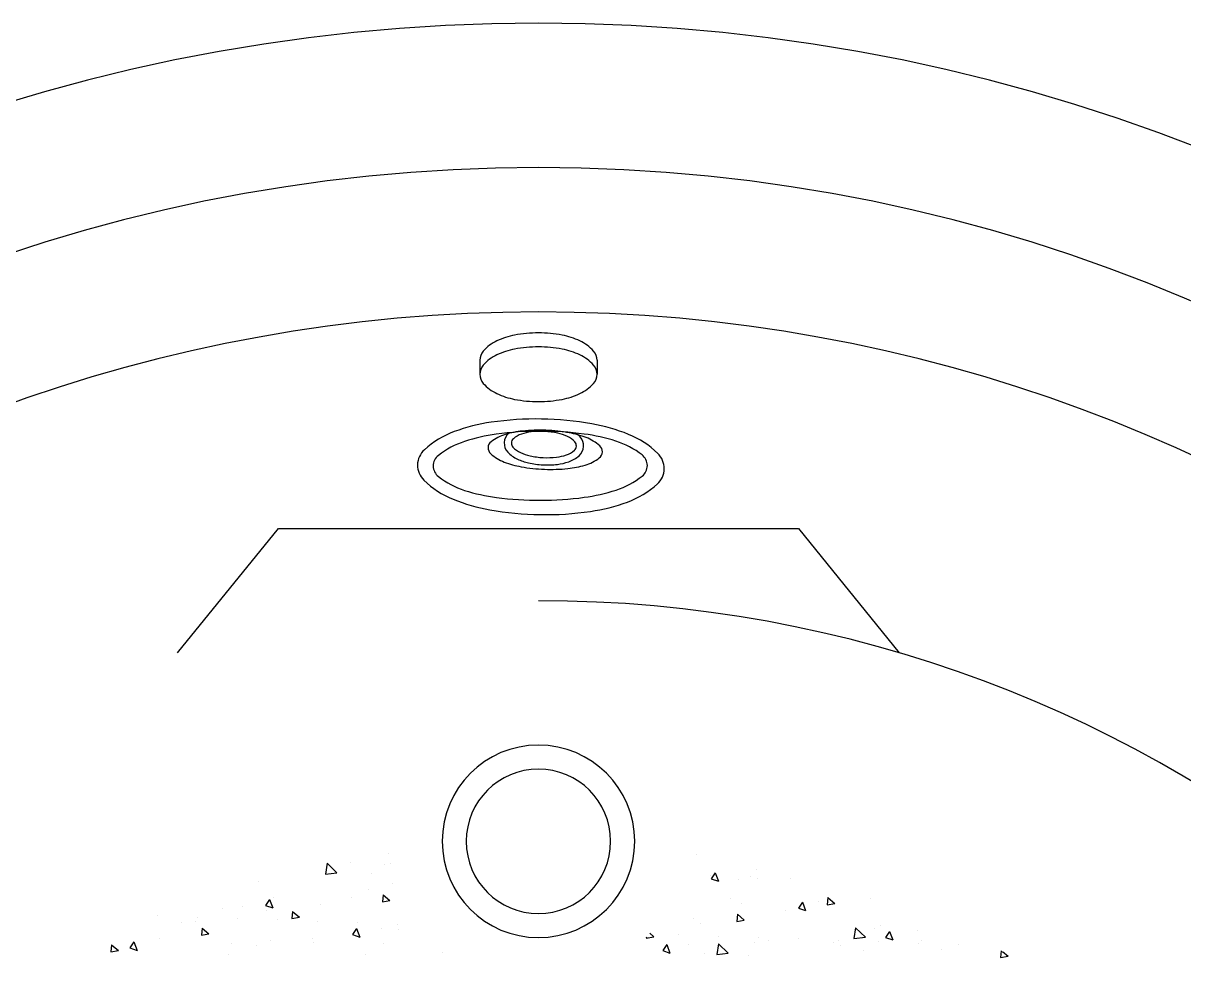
# Model space of a CAD drawing. Header units: metres. Extents: x -0.75 to 0.75, y 0 to 1.5.
# Drawn here: x -0.2142 to 0.2683, y 1.1116 to 1.5 of the extents above; entities that cross this region are included whole.
import ezdxf

# ---------------------------------------------------------------- set-up
doc = ezdxf.new("R2010")
doc.units = ezdxf.units.M
for name, color, linetype in [('Accesories', 7, 'Continuous'), ('EXTERIOR', 250, 'Continuous'), ('Floor', 8, 'Continuous'), ('Inner 1', 5, 'Continuous'), ('Inner 2', 150, 'Continuous'), ('Inner 3', 140, 'Continuous')]:
    doc.layers.add(name, color=color, linetype=linetype)

# ---------------------------------------------------------------- blocks, each defined once
blk = doc.blocks.new('*X1')
at = {"color": 0}
for p, q in [((69.096, 141.965), (69.379, 141.941)), ((69.122, 142.017), (69.321, 142.254)), ((69.379, 141.941), (69.321, 142.254)), ((68.846, 140.189), (68.846, 140.189)), ((69.021, 139.484), (69.021, 139.484)), ((68.241, 138.504), (68.241, 138.504)), ((68.662, 138.642), (68.662, 138.642)), ((68.785, 138.525), (68.785, 138.525)), ((68.287, 137.327), (68.637, 137.462)), ((68.287, 137.327), (68.536, 137.159)), ((68.536, 137.159), (68.637, 137.462)), ((66.926, 136.532), (66.926, 136.532)), ((68.047, 136.929), (68.047, 136.929)), ((68.177, 136.697), (68.177, 136.697)), ((68.724, 136.86), (68.724, 136.86)), ((68.144, 135.911), (68.533, 136.317)), ((68.589, 135.842), (68.534, 136.317)), ((69.102, 136.258), (69.102, 136.258)), ((68.144, 135.911), (68.589, 135.842)), ((68.663, 135.196), (68.663, 135.196)), ((68.854, 135.294), (68.854, 135.294)), ((66.862, 134.725), (66.862, 134.725)), ((66.881, 134.759), (67.122, 135.046)), ((66.881, 134.759), (67.18, 134.733)), ((67.18, 134.733), (67.122, 135.046)), ((68.756, 134.974), (68.756, 134.974)), ((67.053, 134.388), (67.053, 134.388)), ((67.07, 133.701), (67.42, 133.836)), ((67.07, 133.701), (67.319, 133.534)), ((67.319, 133.534), (67.42, 133.836)), ((66.077, 133.211), (66.077, 133.211)), ((68.603, 133.532), (68.603, 133.532)), ((67.44, 133.002), (67.44, 133.002)), ((68.647, 132.31), (68.647, 132.31)), ((65.732, 131.81), (65.732, 131.81)), ((66.079, 131.833), (66.079, 131.833)), ((68.542, 131.867), (68.542, 131.867)), ((68.748, 131.72), (68.748, 131.72)), ((66.016, 131.547), (66.016, 131.547)), ((67.575, 130.998), (67.816, 131.285)), ((67.874, 130.972), (67.816, 131.285)), ((69.283, 131.446), (69.283, 131.446)), ((66.125, 131.03), (66.125, 131.03)), ((67.133, 131.161), (67.133, 131.161)), ((67.575, 130.998), (67.874, 130.972)), ((66.93, 130.712), (66.93, 130.712)), ((68.807, 130.213), (69.196, 130.619)), ((69.252, 130.144), (69.196, 130.619)), ((65.854, 130.076), (66.204, 130.21)), ((65.854, 130.076), (66.102, 129.908)), ((65.956, 129.882), (65.956, 129.882)), ((66.103, 129.908), (66.204, 130.21)), ((68.481, 130.203), (68.481, 130.203)), ((68.807, 130.213), (69.252, 130.144)), ((67.967, 129.474), (67.967, 129.474)), ((69.219, 129.638), (69.219, 129.638)), ((65.084, 129.291), (65.084, 129.291)), ((67.753, 129.179), (67.753, 129.179)), ((68.839, 128.962), (68.839, 128.962)), ((68.42, 128.538), (68.42, 128.538)), ((68.838, 128.063), (69.188, 128.197)), ((68.838, 128.063), (69.087, 127.895)), ((69.087, 127.895), (69.188, 128.197)), ((68.367, 127.354), (68.51, 127.524)), ((68.568, 127.211), (68.51, 127.524)), ((68.531, 127.214), (68.567, 127.211)), ((69.155, 118.76), (69.155, 118.76)), ((67.995, 116.887), (67.995, 116.887)), ((68.208, 116.913), (68.208, 116.913)), ((65.063, 116.499), (65.063, 116.499)), ((65.469, 116.567), (65.469, 116.567)), ((65.512, 116.318), (65.512, 116.318)), ((66.315, 116.664), (66.315, 116.664)), ((66.764, 116.268), (67.005, 116.555)), ((66.764, 116.268), (67.062, 116.242)), ((67.063, 116.241), (67.005, 116.555)), ((68.81, 116.299), (68.81, 116.299)), ((65.894, 115.799), (65.894, 115.799)), ((68.181, 116.205), (68.181, 116.205)), ((66.566, 115.646), (66.566, 115.646)), ((68.173, 115.172), (68.523, 115.307)), ((68.422, 115.004), (68.523, 115.307)), ((69.235, 115.533), (69.235, 115.533)), ((65.408, 114.902), (65.408, 114.902)), ((66.893, 114.941), (66.893, 114.941)), ((67.934, 115.222), (67.934, 115.222)), ((68.173, 115.172), (68.422, 115.004)), ((65.459, 113.946), (65.849, 114.352)), ((65.904, 113.877), (65.849, 114.352)), ((65.459, 113.946), (65.904, 113.877)), ((67.186, 113.663), (67.186, 113.663)), ((67.873, 113.558), (67.873, 113.558)), ((68.735, 113.385), (68.735, 113.385)), ((68.603, 113.316), (68.603, 113.316)), ((67.457, 112.507), (67.698, 112.794)), ((67.457, 112.507), (67.756, 112.481)), ((67.756, 112.481), (67.698, 112.794)), ((66.885, 111.718), (66.885, 111.718)), ((66.956, 111.547), (67.307, 111.681)), ((66.956, 111.547), (67.205, 111.379)), ((67.205, 111.379), (67.307, 111.681)), ((67.812, 111.893), (67.812, 111.893)), ((68.672, 111.578), (68.672, 111.578)), ((66.213, 111.108), (66.213, 111.108)), ((67.42, 111.413), (67.42, 111.413)), ((68.882, 110.996), (68.882, 110.996)), ((67.267, 110.437), (67.267, 110.437)), ((67.751, 110.229), (67.751, 110.229)), ((67.356, 109.605), (67.356, 109.605)), ((68.795, 109.968), (68.795, 109.968)), ((69.25, 109.855), (69.25, 109.855)), ((68.151, 108.746), (68.392, 109.033)), ((68.45, 108.72), (68.392, 109.033)), ((67.691, 108.564), (67.691, 108.564)), ((68.151, 108.746), (68.45, 108.72)), ((67.887, 108.454), (67.887, 108.454)), ((67.935, 107.883), (67.935, 107.883)), ((67.63, 106.9), (67.63, 106.9)), ((68.588, 106.984), (68.588, 106.984)), ((68.724, 105.908), (69.075, 106.042)), ((68.724, 105.908), (68.973, 105.74)), ((68.973, 105.74), (69.075, 106.042)), ((68.845, 104.985), (69.086, 105.272)), ((69.144, 104.959), (69.086, 105.272)), ((68.845, 104.985), (69.144, 104.959))]:
    blk.add_line(p, q, dxfattribs=at)

msp = doc.modelspace()

# ---------------------------------------------------------------- linework, layer by layer
at = {"layer": 'Accesories'}
for p, q in [((-0.02439, 1.35993), (-0.02439, 1.35412)), ((0.02434, 1.35993), (0.02434, 1.35412))]:
    msp.add_line(p, q, dxfattribs=at)
for points in [[(0.02434, 1.35993, 0.183469), (0.0229, 1.36372, 0.102425), (0.01721, 1.36797, 0.06151), (0.00986, 1.37036, 0.047784), (-0.00002, 1.3713, 0.047784), (-0.00991, 1.37036, 0.06151), (-0.01725, 1.36797, 0.102425), (-0.02295, 1.36372, 0.183469), (-0.02439, 1.35993, 0.183469)], [(-0.01207, 1.32983, 0.008153), (-0.01239, 1.32956, 0.202891), (-0.01424, 1.32574, 0.202891)], [(-0.01424, 1.32574, 0.202891), (-0.01278, 1.32176, 0.097331), (-0.00874, 1.31883, 0.05433), (-0.00413, 1.31728, 0.041246), (0.00184, 1.31648, 0.041246), (0.00786, 1.31667, 0.05433), (0.0126, 1.31775, 0.097331), (0.01692, 1.32025, 0.202891), (0.01877, 1.32407, 0.202891), (0.01732, 1.32805, 0.048007), (0.01546, 1.32969, 0.05433)]]:
    msp.add_lwpolyline(points, format="xyb", dxfattribs=at)
for points in [[(-0.00002, 1.34274, 0.047784), (0.00986, 1.34369, 0.06151), (0.01721, 1.34607, 0.102425), (0.0229, 1.35032, 0.183469), (0.02434, 1.35412, 0.183469), (0.0229, 1.35791, 0.102425), (0.01721, 1.36216, 0.06151), (0.00986, 1.36454, 0.047784), (-0.00002, 1.36549, 0.047784), (-0.00991, 1.36454, 0.06151), (-0.01725, 1.36216, 0.102425), (-0.02295, 1.35791, 0.183469), (-0.02439, 1.35412, 0.183469), (-0.02295, 1.35032, 0.102425), (-0.01725, 1.34607, 0.06151), (-0.00991, 1.34369, 0.047784)], [(-0.05027, 1.31645, 0.207584), (-0.04762, 1.31007, 0.095894), (-0.03548, 1.30217, 0.052682), (-0.02021, 1.29778, 0.039808), (0.00069, 1.29578, 0.039808), (0.02164, 1.29712, 0.052682), (0.03703, 1.30102, 0.095894), (0.04942, 1.30853, 0.207584), (0.05227, 1.31484, 0.207584), (0.04962, 1.32122, 0.095894), (0.03747, 1.32912, 0.052682), (0.02221, 1.33351, 0.039808), (0.00131, 1.33551, 0.039808), (-0.01964, 1.33417, 0.052682), (-0.03503, 1.33027, 0.095894), (-0.04742, 1.32276, 0.207584)], [(-0.04374, 1.31599, 0.231162), (-0.04158, 1.31161, 0.087674), (-0.03068, 1.30586, 0.04487), (-0.01745, 1.3029, 0.03325), (0.00079, 1.30172, 0.03325), (0.01903, 1.30297, 0.04487), (0.03225, 1.30599, 0.087674), (0.04312, 1.31179, 0.231162), (0.04526, 1.31618, 0.231162), (0.0431, 1.32057, 0.087674), (0.0322, 1.32631, 0.04487), (0.01897, 1.32928, 0.03325), (0.00073, 1.33045, 0.03325), (-0.01751, 1.3292, 0.04487), (-0.03073, 1.32618, 0.087674), (-0.0416, 1.32039, 0.231162)], [(0.00312, 1.33082, 0.035079), (-0.00664, 1.33051, 0.047096), (-0.01377, 1.32909, 0.090254), (-0.01967, 1.32609, 0.22421), (-0.02095, 1.32363, 0.22421), (-0.01986, 1.32108, 0.090254), (-0.01421, 1.31764, 0.047096), (-0.0072, 1.31568, 0.035079), (0.0025, 1.31462, 0.035079), (0.01225, 1.31493, 0.047096), (0.01939, 1.31635, 0.090254), (0.02529, 1.31935, 0.22421), (0.02656, 1.32181, 0.22421), (0.02548, 1.32436, 0.090254), (0.01983, 1.3278, 0.047096), (0.01282, 1.32976, 0.035079)], [(-0.01124, 1.32559, 0.202891), (-0.01059, 1.32381, 0.097331), (-0.00748, 1.32155, 0.05433), (-0.00349, 1.32021, 0.041246), (0.00199, 1.31948, 0.041246), (0.00752, 1.31965, 0.05433), (0.01162, 1.32058, 0.097331), (0.01495, 1.32251, 0.202891), (0.01577, 1.32422, 0.202891), (0.01512, 1.326, 0.097331), (0.01201, 1.32826, 0.05433), (0.00803, 1.3296, 0.041246), (0.00254, 1.33033, 0.041246), (-0.00299, 1.33016, 0.05433), (-0.00709, 1.32923, 0.097331), (-0.01041, 1.3273, 0.202891)]]:
    msp.add_lwpolyline(points, format="xyb", close=True, dxfattribs=at)
for radius, start, end in [(0.04, 90, 270), (0.04, 270, 90), (0.03, 90, 270), (0.03, 270, 90)]:
    msp.add_arc((0, 1.16), radius, start, end, dxfattribs=at)
at = {"layer": 'EXTERIOR'}
for points in [[(0, 1.5, 1), (0, 0, 1)], [(0, 0, 1), (0, 1.5, 1)]]:
    msp.add_lwpolyline(points, format="xyb", dxfattribs=at)
at = {"layer": 'Inner 1'}
for points in [[(0, 1.44, 1), (0, 0.06, 1)], [(0, 0.06, 1), (0, 1.44, 1)]]:
    msp.add_lwpolyline(points, format="xyb", dxfattribs=at)
at = {"layer": 'Inner 2'}
for points in [[(0, 1.38, 0.365513), (-0.64, 0.84, 0.365513)], [(0.64, 0.84, 0.365513), (0, 1.38, 0.365513)]]:
    msp.add_lwpolyline(points, format="xyb", dxfattribs=at)
at = {"layer": 'Inner 3'}
for p, q in [((-0.15, 1.2383), (-0.1081, 1.29)), ((-0.1081, 1.29), (0.1081, 1.29)), ((0.1081, 1.29), (0.15, 1.2383))]:
    msp.add_line(p, q, dxfattribs=at)
msp.add_arc((0, 0.73074), 0.52926, 9.3301, 90, dxfattribs=at)

# ---------------------------------------------------------------- block references
at = {"layer": 'Floor', "xscale": 0.01, "yscale": 0.01, "zscale": 0.01, "rotation": 270}
msp.add_blockref('*X1', (-1.22729, 1.80545), dxfattribs=at)

doc.saveas('drawing.dxf')
